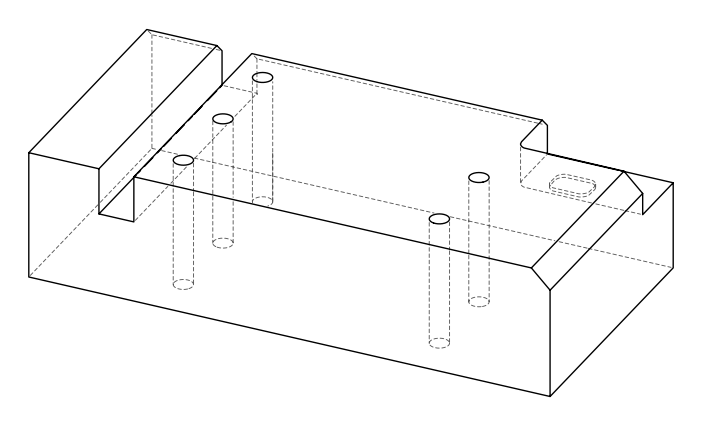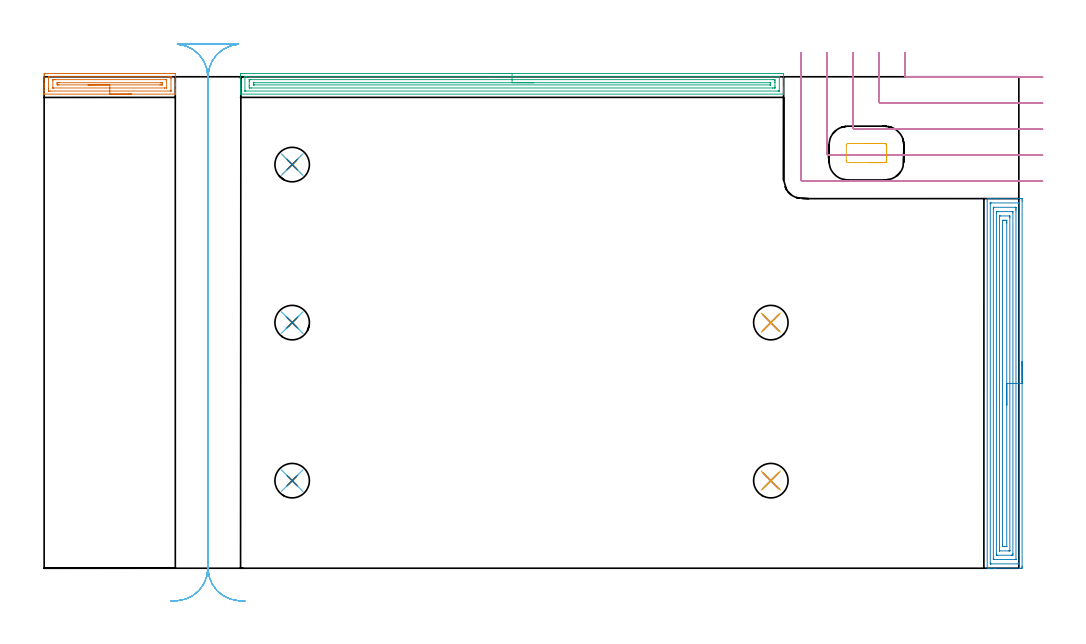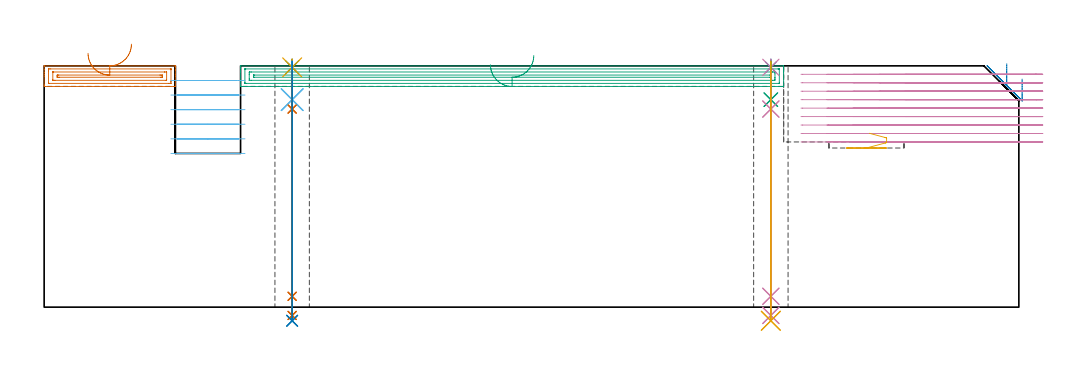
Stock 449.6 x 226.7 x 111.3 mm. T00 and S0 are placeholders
(PLAN: 26 operations, 18 tool changes, 44 min)
(1 AREA_MILL | FG_CHAMFER_SURFACE | UGT0205_001 | 2.13 min | 2986 mm3)
(2 AREA_MILL_1 | FG_CHAMFER_SURFACE_1 | UGT0205_001 | 8.48 min | 23056 mm3)
(3 AREA_MILL_2 | FG_CHAMFER_SURFACE_2 | UGT0205_001 | 8.21 min | 11818 mm3)
(4 MILL_CORNER_NOTCH_RECTANGULAR | CORNER_NOTCH_RECTANGULAR | NXT0201_012 | Follow Part, ap 4, ae 75% | 12.24 min | 212243 mm3)
(5 MILL_RECTANGULAR_POCKET | POCKET_RECTANGULAR_STRAIGHT | NXT0201_012 | Follow Part, ap 4, ae 75% | 0.22 min | 2238 mm3)
(6 MILL_RECTANGULAR_SLOT | SLOT_RECTANGULAR | UGT0201_018 | Follow Part, ap 7.5, ae 75% | 7.02 min | 275182 mm3)
(7 SPOT_DRILL | STEP1HOLE | NXT0321_9005460120000 | 0.03 min | 11 mm3)
(8 SPOT_DRILL_1 | STEP1HOLE_1 | NXT0321_9005460120000 | 0.03 min | 6 mm3)
(9 SPOT_DRILL_2 | STEP1HOLE_2 | NXT0321_9005460120000 | 0.03 min | 14 mm3)
(10 SPOT_DRILL_3 | STEP1HOLE_3 | NXT0321_9005460120000 | 0.03 min | 13 mm3)
(11 SPOT_DRILL_4 | STEP1HOLE_4 | NXT0321_9005460120000 | 0.03 min | 18 mm3)
(12 DRILL_BLIND_HOLE_INTO_CENTER | STEP1HOLE | UGT0301_217 | 0.07 min | 1132 mm3)
(13 GUN_DRILL_THROUGH_HOLE | STEP1HOLE | UGT0307_007 | 0.56 min | 7624 mm3)
(14 DRILL_TO_ENLARGE_THROUGH_HOLE | STEP1HOLE | UGT0301_241 | 0.48 min | 13305 mm3)
(15 DRILL_BLIND_HOLE_INTO_CENTER_1 | STEP1HOLE_1 | UGT0301_217 | 0.07 min | 1127 mm3)
(16 GUN_DRILL_THROUGH_HOLE_1 | STEP1HOLE_1 | UGT0307_007 | 0.56 min | 7607 mm3)
(17 DRILL_TO_ENLARGE_THROUGH_HOLE_1 | STEP1HOLE_1 | UGT0301_241 | 0.48 min | 13295 mm3)
(18 DRILL_BLIND_HOLE_INTO_CENTER_2 | STEP1HOLE_2 | UGT0301_217 | 0.07 min | 1184 mm3)
(19 GUN_DRILL_THROUGH_HOLE_2 | STEP1HOLE_2 | UGT0307_007 | 0.56 min | 7594 mm3)
(20 DRILL_TO_ENLARGE_THROUGH_HOLE_2 | STEP1HOLE_2 | UGT0301_241 | 0.48 min | 13240 mm3)
(21 DRILL_BLIND_HOLE_INTO_CENTER_3 | STEP1HOLE_3 | UGT0301_217 | 0.07 min | 1160 mm3)
(22 GUN_DRILL_THROUGH_HOLE_3 | STEP1HOLE_3 | UGT0307_007 | 0.56 min | 7625 mm3)
(23 DRILL_TO_ENLARGE_THROUGH_HOLE_3 | STEP1HOLE_3 | UGT0301_241 | 0.48 min | 13279 mm3)
(24 DRILL_BLIND_HOLE_INTO_CENTER_4 | STEP1HOLE_4 | UGT0301_217 | 0.07 min | 1124 mm3)
(25 GUN_DRILL_THROUGH_HOLE_4 | STEP1HOLE_4 | UGT0307_007 | 0.56 min | 7639 mm3)
(26 DRILL_TO_ENLARGE_THROUGH_HOLE_4 | STEP1HOLE_4 | UGT0301_241 | 0.48 min | 13327 mm3)
(TOOL UGT0205_001 | Chamfer Mill 20 x 3 x 45 deg. | D20 FL50 Z2)
(TOOL NXT0201_012 | ENDMILL 16mm [2P460-1600-NA 1630] | D16 FL38 Z6)
(TOOL UGT0201_018 | End mill 30 mm | D30 FL50 Z4)
(TOOL NXT0321_9005460120000 | NC Spot Drill, 142deg, 12mm, Carbide, Uncoated | D12 PA142 FL30 Z2)
(TOOL UGT0301_217 | Twist Drill 10.4 mm | D10.4 PA118 FL82 Z2)
(TOOL UGT0307_007 | Gun Drill 10 mm | D10 PA130 FL24 Z1)
(TOOL UGT0301_241 | Twist Drill 15.9 mm | D15.9 PA118 FL120 Z2)
(OP 1 AREA_MILL)
G17 G21 G94 G90
T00 M6
G54
G17 G0 G90 X40.25 Y218.7 S1061 M3
G43 Z121.3 H0
G94 G1 X40.212 Z120.428 F250.
X40.098 Z119.564
X39.909 Z118.712
X39.647 Z117.88
X39.313 Z117.074
X38.91 Z116.3
X38.442 Z115.564
X37.91 Z114.872
X37.321 Z114.229
X36.678 Z113.64
X35.986 Z113.108
X35.25 Z112.64
X34.476 Z112.237
X33.67 Z111.903
X32.838 Z111.641
X31.986 Z111.452
X31.122 Z111.338
X30.25 Z111.3
X0.087
X0.01 Y218.703 Z111.29
X0.003 Y218.771 Z111.223
X0. Y218.846 Z111.152
Y220.478 Z109.521
Y221.699 Z108.299
Y222.747 Z107.251
Y223.447 Z106.547
Y227.477 Z102.519
X0.005 Y227.829 Z102.168
X0.01 Y228.191 Z101.805
X0.16 Y228.195 Z101.803
X0.531 Y228.2 Z101.8
X59.969
X60.486 Y228.194 Z101.802
X60.49 Y228.192 Z101.805
X60.5 Y228.18 Z101.816
Y223.45 Z106.544
Y222.747 Z107.251
Y222.574 Z107.423
Y220.823 Z109.174
Y220.478 Z109.521
Y219.417 Z110.582
Y219.071 Z110.927
Y218.846 Z111.152
X60.497 Y218.77 Z111.223
X60.49 Y218.703 Z111.29
X60.413 Y218.7 Z111.3
X30.25
Y220.114 Z109.886
X3.023
X2.305 Y220.116 Z109.884
X2.133 Y220.118 Z109.882
X2.018 Y220.121 Z109.879
X2.01 Y220.158 Z109.842
X2.004 Y220.245 Z109.755
X2.001 Y220.823 Z109.177
X2. Y221.124 Z108.876
Y226.378 Z103.622
X2.004 Y226.68 Z103.32
X2.008 Y226.765 Z103.235
X2.012 Y226.78 Z103.22
X2.015 Y226.782 Z103.218
X2.036 Y226.784 Z103.216
X2.126 Y226.785 Z103.215
X2.305 Y226.786 Z103.214
X57.477
X58.195 Y226.784 Z103.216
X58.367 Y226.782 Z103.218
X58.482 Y226.779 Z103.221
X58.49 Y226.742 Z103.258
X58.497 Y226.655 Z103.345
X58.499 Y226.077 Z103.923
X58.5 Y225.776 Z104.224
Y220.522 Z109.478
X58.496 Y220.22 Z109.78
X58.492 Y220.135 Z109.865
X58.488 Y220.12 Z109.88
X58.485 Y220.118 Z109.882
X58.464 Y220.116 Z109.884
X58.374 Y220.115 Z109.885
X58.195 Y220.114 Z109.886
X30.25
Y221.528 Z108.472
X4.252 Y221.529 Z108.471
X4.08 Y221.53 Z108.47
X4.023 Y221.532 Z108.468
X4.011 Y221.534 Z108.466
X4.005 Y221.568 Z108.432
X4.001 Y221.62 Z108.38
Y225.201 Z104.799
X4.002 Y225.278 Z104.722
X4.01 Y225.353 Z104.647
X4.08 Y225.365 Z104.635
X4.795 Y225.371 Z104.629
X4.967
X56.248 Y225.372 Z104.628
X56.42 Y225.37 Z104.63
X56.477 Y225.368 Z104.632
X56.489 Y225.366 Z104.634
X56.495 Y225.332 Z104.668
X56.499 Y225.28 Z104.72
Y221.699 Z108.301
X56.498 Y221.622 Z108.378
X56.491 Y221.547 Z108.453
X56.42 Y221.535 Z108.465
X55.705 Y221.529 Z108.471
X55.533
X30.25 Y221.528 Z108.472
Y222.943 Z107.057
X6.741
X6.366 Y222.944 Z107.056
X6.075 Y222.948 Z107.052
X6.013 Y222.949 Z107.051
X6.008 Y223.062 Z106.938
X6.001 Y223.305 Z106.695
Y223.45 Z106.55
X6.004 Y223.816 Z106.184
X6.007 Y223.907 Z106.093
X6.01 Y223.946 Z106.054
X6.057 Y223.95 Z106.05
X6.231 Y223.954 Z106.046
X6.741 Y223.957 Z106.043
X7.114
X53.759
X54.134 Y223.956 Z106.044
X54.425 Y223.952 Z106.048
X54.487 Y223.951 Z106.049
X54.492 Y223.838 Z106.162
X54.499 Y223.595 Z106.405
Y223.45 Z106.55
X54.496 Y223.084 Z106.916
X54.493 Y222.993 Z107.007
X54.49 Y222.954 Z107.046
X54.443 Y222.95 Z107.05
X54.269 Y222.946 Z107.054
X53.759 Y222.943 Z107.057
X53.386
X30.25
X29.378 Z107.095
X28.514 Z107.209
X27.662 Z107.398
X26.83 Z107.66
X26.024 Z107.994
X25.25 Z108.397
X24.514 Z108.866
X23.822 Z109.397
X23.179 Z109.986
X22.59 Z110.629
X22.058 Z111.322
X21.59 Z112.057
X21.187 Z112.831
X20.853 Z113.637
X20.591 Z114.469
X20.402 Z115.321
X20.288 Z116.186
X20.25 Z117.057
G0 Z121.3
M5
M2
(OP 2 AREA_MILL_1)
G17 G21 G94 G90
T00 M6
G54
G17 G0 G90 X451.1 Y95.25 S1061 M3
G43 Z121.3 H0
Z105.2
G94 G1 Y95.212 Z104.328 F250.
Y95.098 Z103.464
Y94.909 Z102.612
Y94.647 Z101.78
Y94.313 Z100.974
Y93.91 Z100.2
Y93.441 Z99.464
Y92.91 Z98.772
Y92.321 Z98.129
Y91.678 Z97.54
Y90.986 Z97.009
Y90.25 Z96.54
Y89.476 Z96.137
Y88.67 Z95.803
Y87.838 Z95.541
Y86.986 Z95.352
Y86.122 Z95.238
Y85.25 Z95.2
Y0.958
X451.099 Y0.588 Z95.201
X451.094 Y0.073 Z95.203
X451.091 Y0.008 Z95.206
X450.582 Y0. Z95.715
X439.062 Z107.232
X438.459 Z107.839
X438.176 Z108.121
X436.404 Z109.891
X435.839 Z110.46
X435.33 Z110.969
X435.024 Z111.267
X435.003 Y0.009 Z111.288
X435. Y0.142 Z111.3
Y170.358
X435.003 Y170.491 Z111.288
X435.024 Y170.5 Z111.267
X435.33 Z110.969
X435.839 Z110.46
X436.404 Z109.891
X438.459 Z107.839
X439.062 Z107.232
X439.647 Z106.649
X449.998 Z96.299
X450.582 Y170.496 Z95.715
X451.091 Y170.492 Z95.206
X451.094 Y170.427 Z95.203
X451.099 Y169.912 Z95.201
X451.1 Y169.392 Z95.2
Y85.25
X449.686 Z96.614
Y2.381
X449.685 Y2.15 Z96.615
X449.683 Y2.04 Z96.617
X449.68 Y2.015 Z96.62
X449.678 Y2.01 Z96.622
X449.651 Y2.007 Z96.649
X449.546 Y2.003 Z96.754
X449.178 Y2. Z97.122
X436.771 Y2.001 Z109.529
X436.544 Y2.004 Z109.756
X436.46 Y2.007 Z109.84
X436.428 Y2.01 Z109.872
X436.421 Y2.046 Z109.879
X436.414 Y2.37 Z109.886
Y168.119
X436.415 Y168.35 Z109.885
X436.417 Y168.46 Z109.883
X436.42 Y168.485 Z109.88
X436.422 Y168.49 Z109.878
X436.449 Y168.493 Z109.851
X436.554 Y168.497 Z109.746
X436.922 Y168.5 Z109.378
X449.329 Y168.499 Z96.971
X449.556 Y168.496 Z96.744
X449.64 Y168.493 Z96.66
X449.672 Y168.49 Z96.628
X449.679 Y168.454 Z96.621
X449.686 Y168.13 Z96.614
Y85.25
X448.272 Z98.029
X448.271 Y4.152
X448.269 Y4.065 Z98.031
X448.267 Y4.023 Z98.033
X448.265 Y4.01 Z98.035
X448.227 Y4.007 Z98.073
X448.074 Y4.001 Z98.226
X438.176 Y4. Z108.124
X438.025 Y4.002 Z108.275
X437.924 Y4.005 Z108.376
X437.845 Y4.01 Z108.455
X437.835 Y4.021 Z108.465
X437.833 Y4.037 Z108.467
X437.831 Y4.152 Z108.469
X437.829 Y4.502 Z108.471
Y165.806 Z108.472
Y166.348 Z108.471
X437.831 Y166.435 Z108.469
X437.834 Y166.477 Z108.466
X437.835 Y166.49 Z108.465
X437.873 Y166.493 Z108.427
X438.026 Y166.499 Z108.274
X447.924 Z98.376
X448.075 Y166.498 Z98.225
X448.176 Y166.494 Z98.124
X448.253 Y166.49 Z98.047
X448.265 Y166.461 Z98.035
X448.267 Y166.348 Z98.033
X448.27 Y165.999 Z98.03
X448.271 Y165.456 Z98.029
X448.272 Y165.107 Z98.028
Y85.25 Z98.029
X446.857 Z99.443
Y6.826
X446.853 Y6.121 Z99.447
X446.851 Y6.024 Z99.449
X446.767 Y6.01 Z99.533
X446.562 Y6.005 Z99.738
X446.152 Y6. Z100.148
X446.087 Z100.213
X439.883 Z106.417
X439.515 Y6.004 Z106.785
X439.331 Y6.009 Z106.969
X439.25 Y6.014 Z107.051
X439.248 Y6.075 Z107.052
X439.243 Y6.644 Z107.057
Y163.674
X439.247 Y164.379 Z107.053
X439.249 Y164.476 Z107.051
X439.333 Y164.49 Z106.967
X439.538 Y164.494 Z106.762
X439.948 Y164.5 Z106.352
X440.013 Z106.287
X446.217 Z100.083
X446.585 Y164.496 Z99.715
X446.769 Y164.491 Z99.531
X446.851 Y164.486 Z99.449
X446.852 Y164.425 Z99.448
X446.857 Y163.856 Z99.443
Y85.25
X445.443 Z100.857
X445.442 Y8.251 Z100.858
X445.44 Y8.132 Z100.86
X445.436 Y8.039 Z100.864
X445.43 Y8.009 Z100.87
X445.416 Y8.007 Z100.884
X445.265 Y8.003 Z101.035
X444.984 Y8. Z101.316
X440.835 Y8.001 Z105.465
X440.748 Y8.002 Z105.552
X440.695 Y8.006 Z105.605
X440.671 Y8.009 Z105.629
X440.664 Y8.073 Z105.636
X440.659 Y8.43 Z105.641
X440.657 Y8.608 Z105.643
X440.658 Y162.249 Z105.642
X440.66 Y162.368 Z105.64
X440.664 Y162.462 Z105.636
X440.67 Y162.491 Z105.63
X440.684 Y162.493 Z105.616
X440.835 Y162.497 Z105.465
X441.116 Y162.5 Z105.184
X445.265 Y162.499 Z101.035
X445.352 Y162.498 Z100.948
X445.405 Y162.494 Z100.895
X445.429 Y162.491 Z100.871
X445.436 Y162.427 Z100.864
X445.441 Y162.07 Z100.859
X445.443 Y161.892 Z100.857
Y85.25
X444.029 Z102.271
X444.028 Y10.121 Z102.272
X444.027 Y10.054 Z102.273
X444.025 Y10.022 Z102.275
X444.023 Y10.012 Z102.277
X444.01 Y10.01 Z102.29
X443.879 Y10.002 Z102.421
X443.493 Y10.001 Z102.807
X442.995 Y10. Z103.305
X442.607 Y10.001 Z103.693
X442.105 Y10.004 Z104.195
X442.082 Y10.01 Z104.218
X442.078 Y10.031 Z104.222
X442.074 Y10.391 Z104.226
X442.072 Y10.929 Z104.228
X442.071 Y11.282 Z104.229
X442.072 Y160.379 Z104.228
X442.073 Y160.446 Z104.227
X442.075 Y160.478 Z104.225
X442.077 Y160.488 Z104.223
X442.09 Y160.49 Z104.21
X442.221 Y160.498 Z104.079
X442.607 Y160.499 Z103.693
X443.105 Y160.5 Z103.195
X443.493 Y160.499 Z102.807
X443.995 Y160.496 Z102.305
X444.018 Y160.49 Z102.282
X444.022 Y160.469 Z102.278
X444.026 Y160.109 Z102.274
X444.028 Y159.571 Z102.272
X444.029 Y159.218 Z102.271
Y85.25
Y84.378 Z102.309
Y83.513 Z102.423
Y82.662 Z102.612
Y81.83 Z102.874
Y81.024 Z103.208
Y80.25 Z103.611
Y79.514 Z104.08
Y78.822 Z104.611
Y78.179 Z105.2
Y77.59 Z105.843
Y77.058 Z106.535
Y76.59 Z107.271
Y76.187 Z108.045
Y75.853 Z108.851
Y75.591 Z109.683
Y75.402 Z110.535
Y75.288 Z111.4
Y75.25 Z112.271
G0 Z121.3
M5
M2
(OP 3 AREA_MILL_2)
G17 G21 G94 G90
T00 M6
G54
G17 G0 G90 X205.85 Y228.2 S1061 M3
G43 Z121.3 H0
Z111.8
G94 G1 X205.888 Z110.928 F250.
X206.002 Z110.064
X206.191 Z109.212
X206.453 Z108.38
X206.787 Z107.574
X207.19 Z106.8
X207.658 Z106.064
X208.19 Z105.372
X208.779 Z104.729
X209.422 Z104.14
X210.114 Z103.608
X210.85 Z103.14
X211.624 Z102.737
X212.43 Z102.403
X213.262 Z102.141
X214.114 Z101.952
X214.978 Z101.838
X215.85 Z101.8
X340.481
X341.001 Y228.195 Z101.803
X341.09 Y228.192 Z101.806
X341.1 Y228.098 Z101.9
Y221.699 Z108.296
Y221.16 Z108.837
Y220.823 Z109.173
Y220.284 Z109.712
Y219.947 Z110.048
Y219.272 Z110.727
Y218.986 Z111.013
X341.097 Y218.841 Z111.152
X341.09 Y218.702 Z111.289
X340.928 Y218.7 Z111.3
X90.772
X90.61 Y218.702 Z111.289
X90.603 Y218.841 Z111.152
X90.6 Y218.986 Z111.013
Y219.272 Z110.727
Y219.947 Z110.048
Y221.16 Z108.836
Y221.699 Z108.296
Y227.56 Z102.438
X90.604 Y227.829 Z102.169
X90.61 Y228.193 Z101.805
X90.843 Y228.197 Z101.802
X91.219 Y228.2 Z101.8
X215.85
Y226.786 Z103.214
X338.694 Y226.785 Z103.215
X338.866 Y226.784 Z103.216
X339.046 Y226.78 Z103.22
X339.084 Y226.779 Z103.221
X339.09 Y226.756 Z103.244
X339.094 Y226.725 Z103.275
X339.099 Y226.556 Z103.444
X339.1 Y220.426 Z109.574
X339.098 Y220.293 Z109.707
X339.094 Y220.187 Z109.813
X339.09 Y220.123 Z109.877
X339.055 Y220.121 Z109.879
X338.694 Y220.116 Z109.884
X338.523 Y220.115 Z109.885
X93.006
X92.834 Y220.116 Z109.884
X92.654 Y220.12 Z109.88
X92.616 Y220.121 Z109.879
X92.61 Y220.144 Z109.856
X92.606 Y220.175 Z109.825
X92.601 Y220.344 Z109.656
X92.6 Y226.475 Z103.525
X92.602 Y226.607 Z103.393
X92.606 Y226.713 Z103.287
X92.61 Y226.778 Z103.222
X92.645 Y226.779 Z103.221
X93.006 Y226.784 Z103.216
X93.177 Y226.785 Z103.215
X215.85 Y226.786 Z103.214
Y225.372 Z104.628
X336.014 Y225.371 Z104.629
X336.736 Y225.37 Z104.63
X336.907 Y225.368 Z104.632
X337.072 Y225.365 Z104.635
X337.09 Y225.201 Z104.799
X337.096 Y225.016 Z104.984
X337.1 Y224.326 Z105.674
Y224.137 Z105.863
Y222.386 Z107.614
X337.099 Y221.699 Z108.301
X337.097 Y221.604 Z108.396
X337.094 Y221.558 Z108.442
X337.091 Y221.539 Z108.461
X337.075 Y221.534 Z108.466
X336.907 Y221.532 Z108.468
X336.187 Y221.529 Z108.471
X336.014 Y221.528 Z108.472
X95.686 Y221.529 Z108.471
X94.965 Y221.53 Z108.47
X94.793 Y221.532 Z108.468
X94.628 Y221.535 Z108.465
X94.61 Y221.699 Z108.301
X94.604 Y221.884 Z108.116
X94.6 Y222.574 Z107.426
Y222.763 Z107.237
Y224.514 Z105.486
X94.601 Y225.201 Z104.799
X94.603 Y225.296 Z104.704
X94.606 Y225.342 Z104.658
X94.609 Y225.362 Z104.638
X94.625 Y225.366 Z104.634
X94.793 Y225.368 Z104.632
X95.513 Y225.371 Z104.629
X95.686 Y225.372 Z104.628
X215.85
Y223.957 Z106.043
X334.603
X334.959 Y223.956 Z106.044
X335.018 Y223.954 Z106.046
X335.079 Y223.95 Z106.05
X335.09 Y223.946 Z106.054
X335.094 Y223.925 Z106.075
X335.097 Y223.874 Z106.126
X335.1 Y223.47 Z106.53
Y223.45 Z106.55
X335.095 Y223.022 Z106.978
X335.092 Y222.97 Z107.03
X335.089 Y222.95 Z107.05
X335.055 Y222.948 Z107.052
X334.917 Y222.945 Z107.055
X334.744 Y222.943 Z107.057
X97.097
X96.741 Y222.944 Z107.056
X96.682 Y222.946 Z107.054
X96.621 Y222.949 Z107.051
X96.61 Y222.954 Z107.046
X96.606 Y222.975 Z107.025
X96.603 Y223.026 Z106.974
X96.6 Y223.43 Z106.57
Y223.45 Z106.55
X96.605 Y223.878 Z106.122
X96.608 Y223.931 Z106.069
X96.611 Y223.95 Z106.05
X96.645 Y223.952 Z106.048
X96.783 Y223.955 Z106.045
X96.956 Y223.957 Z106.043
X215.85
X216.722 Z106.081
X217.586 Z106.195
X218.438 Z106.383
X219.27 Z106.646
X220.076 Z106.98
X220.85 Z107.382
X221.586 Z107.851
X222.278 Z108.382
X222.921 Z108.972
X223.51 Z109.615
X224.042 Z110.307
X224.51 Z111.043
X224.913 Z111.816
X225.247 Z112.622
X225.509 Z113.454
X225.698 Z114.306
X225.812 Z115.171
X225.85 Z116.043
G0 Z121.3
M5
M2
(OP 4 MILL_CORNER_NOTCH_RECTANGULAR)
G17 G21 G94 G90
T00 M6
G54
G17 G0 G90 X397.1 Y237.7 S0 M3
G43 Z121.3 H1
Z107.4
G94 G1 Y234.7 F250.
Y227.295 F500.
G3 X397.895 Y226.5 R0.8
G1 X457.346
X457.6 Y226.499
X460.6 Y226.483 F250.
G0 Z121.3
X385.1 Y237.7
Z107.4
G1 Y234.7
Y215.295 F500.
G3 X385.895 Y214.5 R0.8
G1 X457.346
X457.6 Y214.499
X460.6 Y214.478 F250.
G0 Z121.3
X373.1 Y237.7
Z107.4
G1 Y234.7
Y203.295 F500.
G3 X373.895 Y202.5 R0.8
G1 X457.346
G2 X457.6 Y202.499 R24.
G1 X460.6 Y202.467 F250.
G0 Z121.3
X361.1 Y237.7
Z107.4
G1 Y234.7
Y191.295 F500.
G3 X361.895 Y190.5 R0.8
G1 X457.346
G2 X457.6 Y190.497 R12.
G1 X460.599 Y190.434 F250.
G0 Z121.3
X349.1 Y237.7
Z107.4
G1 Y234.7
Y179.296 F500.
G3 X349.896 Y178.5 R0.8
G1 X457.346
X460.346 F250.
G0 Z121.3
X397.1 Y237.7
Z103.5
G1 Y234.7
Y227.295 F500.
G3 X397.895 Y226.5 R0.8
G1 X457.421
X457.6
X460.6 Y226.489 F250.
G0 Z121.3
X385.1 Y237.7
Z103.5
G1 Y234.7
Y215.295 F500.
G3 X385.895 Y214.5 R0.8
G1 X457.421
X457.6
X460.6 Y214.485 F250.
G0 Z121.3
X373.1 Y237.7
Z103.5
G1 Y234.7
Y203.295 F500.
G3 X373.895 Y202.5 R0.8
G1 X457.421
X457.6 Y202.499
X460.6 Y202.477 F250.
G0 Z121.3
X361.1 Y237.7
Z103.5
G1 Y234.7
Y191.296 F500.
G3 X361.896 Y190.5 R0.8
G1 X457.421
X457.6 Y190.499
X460.6 Y190.454 F250.
G0 Z121.3
X349.1 Y237.7
Z103.5
G1 Y234.7
Y179.296 F500.
G3 X349.896 Y178.5 R0.8
G1 X457.421
X460.421 F250.
G0 Z121.3
X397.1 Y237.7
Z99.6
G1 Y234.7
Y227.295 F500.
G3 X397.895 Y226.5 R0.8
G1 X457.6
X460.6 F250.
G0 Z121.3
X385.1 Y237.7
Z99.6
G1 Y234.7
Y215.295 F500.
G3 X385.895 Y214.5 R0.8
G1 X457.6
X460.6 F250.
G0 Z121.3
X373.1 Y237.7
Z99.6
G1 Y234.7
Y203.295 F500.
G3 X373.895 Y202.5 R0.8
G1 X457.6
X460.6 F250.
G0 Z121.3
X361.1 Y237.7
Z99.6
G1 Y234.7
Y191.296 F500.
G3 X361.896 Y190.5 R0.8
G1 X457.6
X460.6 F250.
G0 Z121.3
X349.1 Y237.7
Z99.6
G1 Y234.7
Y179.296 F500.
G3 X349.896 Y178.5 R0.8
G1 X457.6
X460.6 F250.
G0 Z121.3
X397.1 Y237.7
Z95.7
G1 Y234.7
Y227.295 F500.
G3 X397.895 Y226.5 R0.8
G1 X457.6
X460.6 F250.
G0 Z121.3
X385.1 Y237.7
Z95.7
G1 Y234.7
Y215.295 F500.
G3 X385.895 Y214.5 R0.8
G1 X457.6
X460.6 F250.
G0 Z121.3
X373.1 Y237.7
Z95.7
G1 Y234.7
Y203.295 F500.
G3 X373.895 Y202.5 R0.8
G1 X457.6
X460.6 F250.
G0 Z121.3
X361.1 Y237.7
Z95.7
G1 Y234.7
Y191.295 F500.
G3 X361.895 Y190.5 R0.8
G1 X457.6
X460.6 F250.
G0 Z121.3
X349.1 Y237.7
Z95.7
G1 Y234.7
Y179.296 F500.
G3 X349.896 Y178.5 R0.8
G1 X457.6
X460.6 F250.
G0 Z121.3
X397.1 Y237.7
Z91.8
G1 Y234.7
Y227.295 F500.
G3 X397.895 Y226.5 R0.8
G1 X457.6
X460.6 F250.
G0 Z121.3
X385.1 Y237.7
Z91.8
G1 Y234.7
Y215.295 F500.
G3 X385.895 Y214.5 R0.8
G1 X457.6
X460.6 F250.
G0 Z121.3
X373.1 Y237.7
Z91.8
G1 Y234.7
Y203.295 F500.
G3 X373.895 Y202.5 R0.8
G1 X457.6
X460.6 F250.
G0 Z121.3
X361.1 Y237.7
Z91.8
G1 Y234.7
Y191.296 F500.
G3 X361.896 Y190.5 R0.8
G1 X457.6
X460.6 F250.
G0 Z121.3
X349.1 Y237.7
Z91.8
G1 Y234.7
Y179.296 F500.
G3 X349.896 Y178.5 R0.8
G1 X457.6
X460.6 F250.
G0 Z121.3
X397.1 Y237.7
Z87.9
G1 Y234.7
Y227.295 F500.
G3 X397.895 Y226.5 R0.8
G1 X457.6
X460.6 F250.
G0 Z121.3
X385.1 Y237.7
Z87.9
G1 Y234.7
Y215.295 F500.
G3 X385.895 Y214.5 R0.8
G1 X457.6
X460.6 F250.
G0 Z121.3
X373.1 Y237.7
Z87.9
G1 Y234.7
Y203.295 F500.
G3 X373.895 Y202.5 R0.8
G1 X457.6
X460.6 F250.
G0 Z121.3
X361.1 Y237.7
Z87.9
G1 Y234.7
Y191.296 F500.
G3 X361.896 Y190.5 R0.8
G1 X457.6
X460.6 F250.
G0 Z121.3
X349.1 Y237.7
Z87.9
G1 Y234.7
Y179.296 F500.
G3 X349.896 Y178.5 R0.8
G1 X457.6
X460.6 F250.
G0 Z121.3
X397.1 Y237.7
Z84.
G1 Y234.7
Y227.295 F500.
G3 X397.895 Y226.5 R0.8
G1 X457.6
X460.6 F250.
G0 Z121.3
X385.1 Y237.7
Z84.
G1 Y234.7
Y215.295 F500.
G3 X385.895 Y214.5 R0.8
G1 X457.6
X460.6 F250.
G0 Z121.3
X373.1 Y237.7
Z84.
G1 Y234.7
Y203.295 F500.
G3 X373.895 Y202.5 R0.8
G1 X457.6
X460.6 F250.
G0 Z121.3
X361.1 Y237.7
Z84.
G1 Y234.7
Y191.296 F500.
G3 X361.896 Y190.5 R0.8
G1 X457.6
X460.6 F250.
G0 Z121.3
X349.1 Y237.7
Z84.
G1 Y234.7
Y179.296 F500.
G3 X349.896 Y178.5 R0.8
G1 X457.6
X460.6 F250.
G0 Z121.3
X397.1 Y237.7
Z80.1
G1 Y234.7
Y227.295 F500.
G3 X397.895 Y226.5 R0.8
G1 X457.6
X460.6 F250.
G0 Z121.3
X385.1 Y237.7
Z80.1
G1 Y234.7
Y215.295 F500.
G3 X385.895 Y214.5 R0.8
G1 X457.6
X460.6 F250.
G0 Z121.3
X373.1 Y237.7
Z80.1
G1 Y234.7
Y203.295 F500.
G3 X373.895 Y202.5 R0.8
G1 X457.6
X460.6 F250.
G0 Z121.3
X361.1 Y237.7
Z80.1
G1 Y234.7
Y191.296 F500.
G3 X361.896 Y190.5 R0.8
G1 X457.6
X460.6 F250.
G0 Z121.3
X349.1 Y237.7
Z80.1
G1 Y234.7
Y179.296 F500.
G3 X349.896 Y178.5 R0.8
G1 X457.6
X460.6 F250.
G0 Z121.3
X397.1 Y237.7
Z76.2
G1 Y234.7
Y227.295 F500.
G3 X397.895 Y226.5 R0.8
G1 X457.6
X460.6 F250.
G0 Z121.3
X385.1 Y237.7
Z76.2
G1 Y234.7
Y215.295 F500.
G3 X385.895 Y214.5 R0.8
G1 X457.6
X460.6 F250.
G0 Z121.3
X373.1 Y237.7
Z76.2
G1 Y234.7
Y203.295 F500.
G3 X373.895 Y202.5 R0.8
G1 X457.6
X460.6 F250.
G0 Z121.3
X361.1 Y237.7
Z76.2
G1 Y234.7
Y191.296 F500.
G3 X361.896 Y190.5 R0.8
G1 X457.6
X460.6 F250.
G0 Z121.3
X349.1 Y237.7
Z76.2
G1 Y234.7
Y179.296 F500.
G3 X349.896 Y178.5 R0.8
G1 X457.6
X460.6 F250.
G0 Z121.3
M5
M2
(OP 5 MILL_RECTANGULAR_POCKET)
G17 G21 G94 G90
T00 M6
G54
G17 G0 G90 X380.681 Y187.1 S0 M3
G43 Z121.3 H1
Z80.19
G94 G1 X387.8 Z78.282 F250.
X387.89 Z78.258
X388.099 Y187.153 Z78.201
X388.288 Y187.259 Z78.143
X388.441 Y187.412 Z78.085
X388.547 Y187.601 Z78.027
X388.6 Y187.81 Z77.969
Y195.19 Z75.991
X388.547 Y195.399 Z75.933
X388.441 Y195.588 Z75.875
X388.288 Y195.741 Z75.818
X388.099 Y195.847 Z75.76
X387.89 Y195.9 Z75.702
X379.3 Z73.4
X370.8 F500.
G3 X370. Y195.1 R0.8
G1 Y187.9
G3 X370.8 Y187.1 R0.8
G1 X387.8
G3 X388.6 Y187.9 R0.8
G1 Y195.1
G3 X387.8 Y195.9 R0.8
G1 X379.3
X378.3
G0 Z121.3
M5
M2
(OP 6 MILL_RECTANGULAR_SLOT)
G17 G21 G94 G90
T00 M6
G54
G17 G0 G90 X92.646 Y-15.16 S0 M3
G43 Z121.3 H0
Z104.567
G94 G1 X89.652 Y-14.97 F250.
G2 X75.6 Y0. R15. F500.
G1 Y226.7
G2 X88.485 Y241.55 R15.
G1 X88.489 Y241.58
G3 X86.594 Y241.7 R15.
G1 X64.55
G3 X62.632 Y241.577 R15.
G1 X62.636 Y241.547
G2 X75.5 Y226.7 R15.
G1 Y0.
G2 X61.448 Y-14.97 R15.
G1 X58.454 Y-15.16 F250.
G0 X92.646 Z97.833
G1 X89.652 Y-14.97
G2 X75.6 Y0. R15. F500.
G1 Y226.7
G2 X89.652 Y241.67 R15.
G1 Y241.7
X61.448
Y241.67
G2 X75.5 Y226.7 R15.
G1 Y0.
G2 X61.448 Y-14.97 R15.
G1 X58.454 Y-15.16 F250.
G0 X92.646 Z91.1
G1 X89.652 Y-14.97
G2 X75.6 Y0. R15. F500.
G1 Y226.7
G2 X89.652 Y241.67 R15.
G1 Y241.7
X61.448
Y241.67
G2 X75.5 Y226.7 R15.
G1 Y0.
G2 X61.448 Y-14.97 R15.
G1 X58.454 Y-15.16 F250.
G0 X92.646 Z84.367
G1 X89.652 Y-14.97
G2 X75.6 Y0. R15. F500.
G1 Y226.7
G2 X89.652 Y241.67 R15.
G1 Y241.7
X61.448
Y241.67
G2 X75.5 Y226.7 R15.
G1 Y0.
G2 X61.448 Y-14.97 R15.
G1 X58.454 Y-15.16 F250.
G0 X92.646 Z77.633
G1 X89.652 Y-14.97
G2 X75.6 Y0. R15. F500.
G1 Y226.7
G2 X89.652 Y241.67 R15.
G1 Y241.7
X61.448
Y241.67
G2 X75.5 Y226.7 R15.
G1 Y0.
G2 X61.448 Y-14.97 R15.
G1 X58.454 Y-15.16 F250.
G0 X92.646 Z70.9
G1 X89.652 Y-14.97
G2 X75.6 Y0. R15. F500.
G1 Y226.7
G2 X89.652 Y241.67 R15.
G1 Y241.7
X61.448
Y241.67
G2 X75.5 Y226.7 R15.
G1 Y0.
G2 X61.448 Y-14.97 R15.
G1 X58.454 Y-15.16 F250.
G0 Z121.3
M5
M2
(OP 7 SPOT_DRILL)
G17 G21 G94 G90
T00 M6
G54
G17 G0 G90 X114.4 Y40.4 S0 M3
G43 Z121.3 H0
G94 G81 G98 Z110.616 F250. R114.3
G80
M5
M2
(OP 8 SPOT_DRILL_1)
G17 G21 G94 G90
T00 M6
G54
G17 G0 G90 X335.2 Y40.4 S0 M3
G43 Z121.3 H0
G94 G81 G98 Z110.616 F250. R114.3
G80
M5
M2
(OP 9 SPOT_DRILL_2)
G17 G21 G94 G90
T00 M6
G54
G17 G0 G90 X114.4 Y113.3 S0 M3
G43 Z121.3 H0
G94 G81 G98 Z110.616 F250. R114.3
G80
M5
M2
(OP 10 SPOT_DRILL_3)
G17 G21 G94 G90
T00 M6
G54
G17 G0 G90 X335.2 Y113.3 S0 M3
G43 Z121.3 H0
G94 G81 G98 Z110.616 F250. R114.3
G80
M5
M2
(OP 11 SPOT_DRILL_4)
G17 G21 G94 G90
T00 M6
G54
G17 G0 G90 X114.4 Y186.2 S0 M3
G43 Z121.3 H0
G94 G81 G98 Z110.616 F250. R114.3
G80
M5
M2
(OP 12 DRILL_BLIND_HOLE_INTO_CENTER)
G17 G21 G94 G90
T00 M6
G54
G17 G0 G90 X114.4 Y40.4 S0 M3
G43 Z121.3 H0
G94 G81 G98 Z95.7 F250. R113.3
G80
M5
M2
(OP 13 GUN_DRILL_THROUGH_HOLE)
G17 G21 G94 G90
T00 M6
G54
G17 G0 G90 X114.4 Y40.4 M8
G43 Z121.3 H0
Z108.841
S716 M3
G94 G1 Z91.373 F125. M26
G4 X.084
Z5. F250.
G4 X.084
Z-3.832 F125.
G4 X.084
M5
M9
G0 Z108.841
Z121.3
M2
(OP 14 DRILL_TO_ENLARGE_THROUGH_HOLE)
G17 G21 G94 G90
T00 M6
G54
G17 G0 G90 X114.4 Y40.4 S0 M3
G43 Z121.3 H0
G94 G73 G98 Z-6.277 F250. Q14.697 R113.3
G80
M5
M2
(OP 15 DRILL_BLIND_HOLE_INTO_CENTER_1)
G17 G21 G94 G90
T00 M6
G54
G17 G0 G90 X335.2 Y40.4 S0 M3
G43 Z121.3 H0
G94 G81 G98 Z95.7 F250. R113.3
G80
M5
M2
(OP 16 GUN_DRILL_THROUGH_HOLE_1)
G17 G21 G94 G90
T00 M6
G54
G17 G0 G90 X335.2 Y40.4 M8
G43 Z121.3 H0
Z108.841
S716 M3
G94 G1 Z91.373 F125. M26
G4 X.084
Z5. F250.
G4 X.084
Z-3.832 F125.
G4 X.084
M5
M9
G0 Z108.841
Z121.3
M2
(OP 17 DRILL_TO_ENLARGE_THROUGH_HOLE_1)
G17 G21 G94 G90
T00 M6
G54
G17 G0 G90 X335.2 Y40.4 S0 M3
G43 Z121.3 H0
G94 G73 G98 Z-6.277 F250. Q14.697 R113.3
G80
M5
M2
(OP 18 DRILL_BLIND_HOLE_INTO_CENTER_2)
G17 G21 G94 G90
T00 M6
G54
G17 G0 G90 X114.4 Y113.3 S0 M3
G43 Z121.3 H0
G94 G81 G98 Z95.7 F250. R113.3
G80
M5
M2
(OP 19 GUN_DRILL_THROUGH_HOLE_2)
G17 G21 G94 G90
T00 M6
G54
G17 G0 G90 X114.4 Y113.3 M8
G43 Z121.3 H0
Z108.841
S716 M3
G94 G1 Z91.373 F125. M26
G4 X.084
Z5. F250.
G4 X.084
Z-3.832 F125.
G4 X.084
M5
M9
G0 Z108.841
Z121.3
M2
(OP 20 DRILL_TO_ENLARGE_THROUGH_HOLE_2)
G17 G21 G94 G90
T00 M6
G54
G17 G0 G90 X114.4 Y113.3 S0 M3
G43 Z121.3 H0
G94 G73 G98 Z-6.277 F250. Q14.697 R113.3
G80
M5
M2
(OP 21 DRILL_BLIND_HOLE_INTO_CENTER_3)
G17 G21 G94 G90
T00 M6
G54
G17 G0 G90 X335.2 Y113.3 S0 M3
G43 Z121.3 H0
G94 G81 G98 Z95.7 F250. R113.3
G80
M5
M2
(OP 22 GUN_DRILL_THROUGH_HOLE_3)
G17 G21 G94 G90
T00 M6
G54
G17 G0 G90 X335.2 Y113.3 M8
G43 Z121.3 H0
Z108.841
S716 M3
G94 G1 Z91.373 F125. M26
G4 X.084
Z5. F250.
G4 X.084
Z-3.832 F125.
G4 X.084
M5
M9
G0 Z108.841
Z121.3
M2
(OP 23 DRILL_TO_ENLARGE_THROUGH_HOLE_3)
G17 G21 G94 G90
T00 M6
G54
G17 G0 G90 X335.2 Y113.3 S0 M3
G43 Z121.3 H0
G94 G73 G98 Z-6.277 F250. Q14.697 R113.3
G80
M5
M2
(OP 24 DRILL_BLIND_HOLE_INTO_CENTER_4)
G17 G21 G94 G90
T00 M6
G54
G17 G0 G90 X114.4 Y186.2 S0 M3
G43 Z121.3 H0
G94 G81 G98 Z95.7 F250. R113.3
G80
M5
M2
(OP 25 GUN_DRILL_THROUGH_HOLE_4)
G17 G21 G94 G90
T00 M6
G54
G17 G0 G90 X114.4 Y186.2 M8
G43 Z121.3 H0
Z108.841
S716 M3
G94 G1 Z91.373 F125. M26
G4 X.084
Z5. F250.
G4 X.084
Z-3.832 F125.
G4 X.084
M5
M9
G0 Z108.841
Z121.3
M2
(OP 26 DRILL_TO_ENLARGE_THROUGH_HOLE_4)
G17 G21 G94 G90
T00 M6
G54
G17 G0 G90 X114.4 Y186.2 S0 M3
G43 Z121.3 H0
G94 G73 G98 Z-6.277 F250. Q14.697 R113.3
G80
M5
M2
